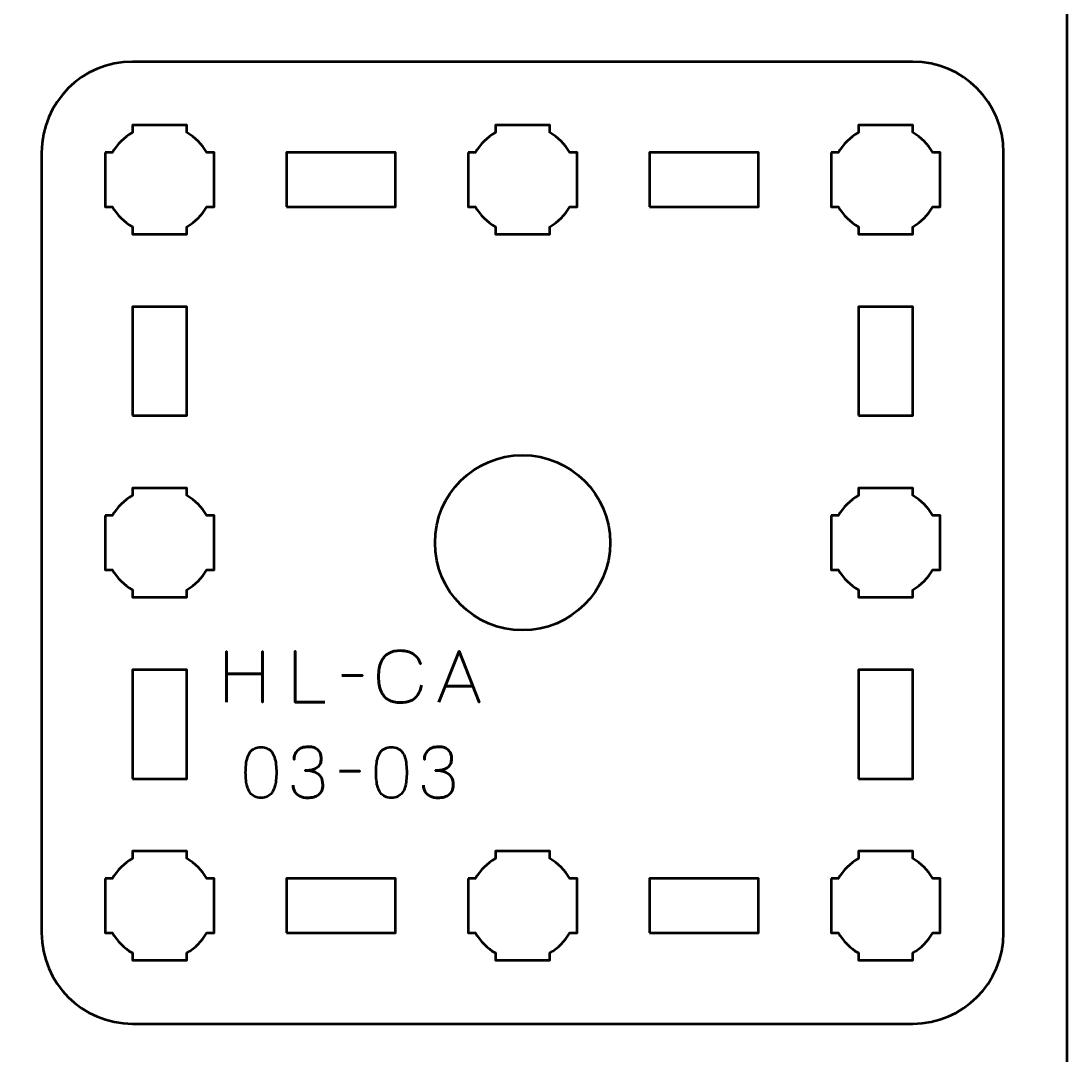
# Model space of a CAD drawing. Header units: centimetres. Extents: x -21 to 0, y -29.7 to 0.
# Drawn here: x -5.76 to 0, y -22.67 to -16.98 of the extents above; entities that cross this region are included whole.
import ezdxf

# ---------------------------------------------------------------- set-up
doc = ezdxf.new("R2010")
doc.units = ezdxf.units.CM
doc.header["$MEASUREMENT"] = 0
doc.layers.add('Layer 1', color=7, linetype='Continuous')

msp = doc.modelspace()

# ---------------------------------------------------------------- linework, layer by layer
at = {"layer": 'Layer 1', "lineweight": 53}
for points in [[(-4.3, -18), (-3.7, -18), (-3.7, -17.7), (-4.3, -17.7), (-4.3, -18)], [(-2.3, -18), (-1.7, -18), (-1.7, -17.7), (-2.3, -17.7), (-2.3, -18)], [(-5.15, -19.15), (-4.85, -19.15), (-4.85, -18.55), (-5.15, -18.55), (-5.15, -19.15)], [(-1.15, -19.15), (-0.85, -19.15), (-0.85, -18.55), (-1.15, -18.55), (-1.15, -19.15)], [(-5.15, -21.15), (-4.85, -21.15), (-4.85, -20.55), (-5.15, -20.55), (-5.15, -21.15)], [(-1.15, -21.15), (-0.85, -21.15), (-0.85, -20.55), (-1.15, -20.55), (-1.15, -21.15)], [(-4.3, -22), (-3.7, -22), (-3.7, -21.7), (-4.3, -21.7), (-4.3, -22)], [(-2.3, -22), (-1.7, -22), (-1.7, -21.7), (-2.3, -21.7), (-2.3, -22)]]:
    msp.add_lwpolyline(points, close=True, dxfattribs=at)
msp.add_ellipse((-3, -19.85), major_axis=(0, 0.4825), ratio=1, dxfattribs=at)
at = {"layer": 'Layer 1', "color": 1, "lineweight": 53}
msp.add_open_spline([(-21.00003, -29.19995), (-21.00003, -29.19995), (-21.00003, -5.29992), (-21.00003, -5.29992), (-21.00003, -5.29992), (-21.00003, -5.21709), (-20.93286, -5.14992), (-20.85003, -5.14992), (-20.85003, -5.14992), (-20.7672, -5.14992), (-20.70003, -5.08275), (-20.70003, -4.99992), (-20.70003, -4.99992), (-20.70003, -4.91709), (-20.7672, -4.84992), (-20.85003, -4.84992), (-20.85003, -4.84992), (-20.93286, -4.84992), (-21.00003, -4.78275), (-21.00003, -4.69992), (-21.00003, -4.69992), (-21.00003, -4.61709), (-20.93286, -4.54992), (-20.85003, -4.54992), (-20.85003, -4.54992), (-20.7672, -4.54992), (-20.70003, -4.48275), (-20.70003, -4.39992), (-20.70003, -4.39992), (-20.70003, -4.31709), (-20.7672, -4.24992), (-20.85003, -4.24992), (-20.85003, -4.24992), (-20.93286, -4.24992), (-21.00003, -4.18275), (-21.00003, -4.09992), (-21.00003, -4.09992), (-21.00003, -4.01709), (-20.93286, -3.94992), (-20.85003, -3.94992), (-20.85003, -3.94992), (-20.7672, -3.94992), (-20.70003, -3.88275), (-20.70003, -3.79992), (-20.70003, -3.79992), (-20.70003, -3.71709), (-20.7672, -3.64992), (-20.85003, -3.64992), (-20.85003, -3.64992), (-20.93286, -3.64992), (-21.00003, -3.58275), (-21.00003, -3.49992), (-21.00003, -3.49992), (-21.00003, -3.41709), (-20.93286, -3.34992), (-20.85003, -3.34992), (-20.85003, -3.34992), (-20.7672, -3.34992), (-20.70003, -3.28275), (-20.70003, -3.19992), (-20.70003, -3.19992), (-20.70003, -3.11709), (-20.7672, -3.04992), (-20.85003, -3.04992), (-20.85003, -3.04992), (-20.93286, -3.04992), (-21.00003, -2.98275), (-21.00003, -2.89992), (-21.00003, -2.89992), (-21.00003, -2.81709), (-20.93286, -2.74992), (-20.85003, -2.74992), (-20.85003, -2.74992), (-20.7672, -2.74992), (-20.70003, -2.68275), (-20.70003, -2.59992), (-20.70003, -2.59992), (-20.70003, -2.51709), (-20.7672, -2.44992), (-20.85003, -2.44992), (-20.85003, -2.44992), (-20.93286, -2.44992), (-21.00003, -2.38275), (-21.00003, -2.29992), (-21.00003, -2.29992), (-21.00003, -2.21709), (-20.93286, -2.14992), (-20.85003, -2.14992), (-20.85003, -2.14992), (-20.7672, -2.14992), (-20.70003, -2.08275), (-20.70003, -1.99992), (-20.70003, -1.99992), (-20.70003, -1.91709), (-20.7672, -1.84992), (-20.85003, -1.84992), (-20.85003, -1.84992), (-20.93286, -1.84992), (-21.00003, -1.78275), (-21.00003, -1.69992), (-21.00003, -1.69992), (-21.00003, -1.61709), (-20.93286, -1.54992), (-20.85003, -1.54992), (-20.85003, -1.54992), (-20.7672, -1.54992), (-20.70003, -1.48275), (-20.70003, -1.39992), (-20.70003, -1.39992), (-20.70003, -1.31709), (-20.7672, -1.24992), (-20.85003, -1.24992), (-20.85003, -1.24992), (-20.93286, -1.24992), (-21.00003, -1.18275), (-21.00003, -1.09992), (-21.00003, -1.09992), (-21.00003, -1.09992), (-21.00003, -0.49992), (-21.00003, -0.49992), (-21.00003, -0.49992), (-21.00003, -0.22295), (-20.77694, 0.00004), (-20.49994, 0.00004), (-20.49994, 0.00004), (-20.49994, 0.00004), (-0.50008, 0.00004), (-0.50008, 0.00004), (-0.50008, 0.00004), (-0.22294, 0.00004), (0.00002, -0.22295), (0.00002, -0.49992), (0.00002, -0.49992), (0.00002, -0.49992), (0.00002, -29.19995), (0.00002, -29.19995), (0.00002, -29.19995), (0.00002, -29.47695), (-0.22294, -29.70004), (-0.50008, -29.70004), (-0.50008, -29.70004), (-0.50008, -29.70004), (-20.49994, -29.70004), (-20.49994, -29.70004), (-20.49994, -29.70004), (-20.77694, -29.70004), (-21.00003, -29.47695), (-21.00003, -29.19995)], degree=3, knots=[0, 0, 0, 0, 0.027027, 0.027027, 0.027027, 0.027027, 0.0540541, 0.0540541, 0.0540541, 0.0540541, 0.0810811, 0.0810811, 0.0810811, 0.0810811, 0.1081081, 0.1081081, 0.1081081, 0.1081081, 0.1351351, 0.1351351, 0.1351351, 0.1351351, 0.1621622, 0.1621622, 0.1621622, 0.1621622, 0.1891892, 0.1891892, 0.1891892, 0.1891892, 0.2162162, 0.2162162, 0.2162162, 0.2162162, 0.2432432, 0.2432432, 0.2432432, 0.2432432, 0.2702703, 0.2702703, 0.2702703, 0.2702703, 0.2972973, 0.2972973, 0.2972973, 0.2972973, 0.3243243, 0.3243243, 0.3243243, 0.3243243, 0.3513514, 0.3513514, 0.3513514, 0.3513514, 0.3783784, 0.3783784, 0.3783784, 0.3783784, 0.4054054, 0.4054054, 0.4054054, 0.4054054, 0.4324324, 0.4324324, 0.4324324, 0.4324324, 0.4594595, 0.4594595, 0.4594595, 0.4594595, 0.4864865, 0.4864865, 0.4864865, 0.4864865, 0.5135135, 0.5135135, 0.5135135, 0.5135135, 0.5405405, 0.5405405, 0.5405405, 0.5405405, 0.5675676, 0.5675676, 0.5675676, 0.5675676, 0.5945946, 0.5945946, 0.5945946, 0.5945946, 0.6216216, 0.6216216, 0.6216216, 0.6216216, 0.6486486, 0.6486486, 0.6486486, 0.6486486, 0.6756757, 0.6756757, 0.6756757, 0.6756757, 0.7027027, 0.7027027, 0.7027027, 0.7027027, 0.7297297, 0.7297297, 0.7297297, 0.7297297, 0.7567568, 0.7567568, 0.7567568, 0.7567568, 0.7837838, 0.7837838, 0.7837838, 0.7837838, 0.8108108, 0.8108108, 0.8108108, 0.8108108, 0.8378378, 0.8378378, 0.8378378, 0.8378378, 0.8648649, 0.8648649, 0.8648649, 0.8648649, 0.8918919, 0.8918919, 0.8918919, 0.8918919, 0.9189189, 0.9189189, 0.9189189, 0.9189189, 0.9459459, 0.9459459, 0.9459459, 0.9459459, 0.972973, 0.972973, 0.972973, 0.972973, 1, 1, 1, 1], dxfattribs=at)
at = {"layer": 'Layer 1', "color": 3, "lineweight": 53}
msp.add_open_spline([(-5.65, -22), (-5.65, -22), (-5.65, -17.7), (-5.65, -17.7), (-5.65, -17.7), (-5.65, -17.42391), (-5.42609, -17.2), (-5.15, -17.2), (-5.15, -17.2), (-5.15, -17.2), (-0.85, -17.2), (-0.85, -17.2), (-0.85, -17.2), (-0.57391, -17.2), (-0.35, -17.42391), (-0.35, -17.7), (-0.35, -17.7), (-0.35, -17.7), (-0.35, -22), (-0.35, -22), (-0.35, -22), (-0.35, -22.27609), (-0.57391, -22.5), (-0.85, -22.5), (-0.85, -22.5), (-0.85, -22.5), (-5.15, -22.5), (-5.15, -22.5), (-5.15, -22.5), (-5.42609, -22.5), (-5.65, -22.27609), (-5.65, -22)], degree=3, knots=[0, 0, 0, 0, 0.125, 0.125, 0.125, 0.125, 0.25, 0.25, 0.25, 0.25, 0.375, 0.375, 0.375, 0.375, 0.5, 0.5, 0.5, 0.5, 0.625, 0.625, 0.625, 0.625, 0.75, 0.75, 0.75, 0.75, 0.875, 0.875, 0.875, 0.875, 1, 1, 1, 1], dxfattribs=at)
at = {"layer": 'Layer 1', "lineweight": 53}
for points in [[(-5.3, -17.7), (-5.3, -17.7), (-5.25985, -17.7), (-5.25985, -17.7), (-5.25985, -17.7), (-5.2335, -17.65447), (-5.19553, -17.6165), (-5.15, -17.59015), (-5.15, -17.59015), (-5.15, -17.59015), (-5.15, -17.55), (-5.15, -17.55), (-5.15, -17.55), (-5.15, -17.55), (-5, -17.55), (-5, -17.55), (-5, -17.55), (-5, -17.55), (-4.85, -17.55), (-4.85, -17.55), (-4.85, -17.55), (-4.85, -17.55), (-4.85, -17.59015), (-4.85, -17.59015), (-4.85, -17.59015), (-4.80447, -17.6165), (-4.7665, -17.65447), (-4.74015, -17.7), (-4.74015, -17.7), (-4.74015, -17.7), (-4.7, -17.7), (-4.7, -17.7), (-4.7, -17.7), (-4.7, -17.7), (-4.7, -17.85), (-4.7, -17.85), (-4.7, -17.85), (-4.7, -17.85), (-4.7, -18), (-4.7, -18), (-4.7, -18), (-4.7, -18), (-4.74015, -18), (-4.74015, -18), (-4.74015, -18), (-4.7665, -18.04553), (-4.80447, -18.0835), (-4.85, -18.10985), (-4.85, -18.10985), (-4.85, -18.10985), (-4.85, -18.15), (-4.85, -18.15), (-4.85, -18.15), (-4.85, -18.15), (-5, -18.15), (-5, -18.15), (-5, -18.15), (-5, -18.15), (-5.15, -18.15), (-5.15, -18.15), (-5.15, -18.15), (-5.15, -18.15), (-5.15, -18.10985), (-5.15, -18.10985), (-5.15, -18.10985), (-5.19553, -18.0835), (-5.2335, -18.04553), (-5.25985, -18), (-5.25985, -18), (-5.25985, -18), (-5.3, -18), (-5.3, -18), (-5.3, -18), (-5.3, -18), (-5.3, -17.85), (-5.3, -17.85), (-5.3, -17.85), (-5.3, -17.85), (-5.3, -17.7), (-5.3, -17.7)], [(-3.3, -17.7), (-3.3, -17.7), (-3.25985, -17.7), (-3.25985, -17.7), (-3.25985, -17.7), (-3.2335, -17.65447), (-3.19553, -17.6165), (-3.15, -17.59015), (-3.15, -17.59015), (-3.15, -17.59015), (-3.15, -17.55), (-3.15, -17.55), (-3.15, -17.55), (-3.15, -17.55), (-3, -17.55), (-3, -17.55), (-3, -17.55), (-3, -17.55), (-2.85, -17.55), (-2.85, -17.55), (-2.85, -17.55), (-2.85, -17.55), (-2.85, -17.59015), (-2.85, -17.59015), (-2.85, -17.59015), (-2.80447, -17.6165), (-2.7665, -17.65447), (-2.74015, -17.7), (-2.74015, -17.7), (-2.74015, -17.7), (-2.7, -17.7), (-2.7, -17.7), (-2.7, -17.7), (-2.7, -17.7), (-2.7, -17.85), (-2.7, -17.85), (-2.7, -17.85), (-2.7, -17.85), (-2.7, -18), (-2.7, -18), (-2.7, -18), (-2.7, -18), (-2.74015, -18), (-2.74015, -18), (-2.74015, -18), (-2.7665, -18.04553), (-2.80447, -18.0835), (-2.85, -18.10985), (-2.85, -18.10985), (-2.85, -18.10985), (-2.85, -18.15), (-2.85, -18.15), (-2.85, -18.15), (-2.85, -18.15), (-3, -18.15), (-3, -18.15), (-3, -18.15), (-3, -18.15), (-3.15, -18.15), (-3.15, -18.15), (-3.15, -18.15), (-3.15, -18.15), (-3.15, -18.10985), (-3.15, -18.10985), (-3.15, -18.10985), (-3.19553, -18.0835), (-3.2335, -18.04553), (-3.25985, -18), (-3.25985, -18), (-3.25985, -18), (-3.3, -18), (-3.3, -18), (-3.3, -18), (-3.3, -18), (-3.3, -17.85), (-3.3, -17.85), (-3.3, -17.85), (-3.3, -17.85), (-3.3, -17.7), (-3.3, -17.7)], [(-1.3, -17.7), (-1.3, -17.7), (-1.25985, -17.7), (-1.25985, -17.7), (-1.25985, -17.7), (-1.2335, -17.65447), (-1.19553, -17.6165), (-1.15, -17.59015), (-1.15, -17.59015), (-1.15, -17.59015), (-1.15, -17.55), (-1.15, -17.55), (-1.15, -17.55), (-1.15, -17.55), (-1, -17.55), (-1, -17.55), (-1, -17.55), (-1, -17.55), (-0.85, -17.55), (-0.85, -17.55), (-0.85, -17.55), (-0.85, -17.55), (-0.85, -17.59015), (-0.85, -17.59015), (-0.85, -17.59015), (-0.80447, -17.6165), (-0.7665, -17.65447), (-0.74015, -17.7), (-0.74015, -17.7), (-0.74015, -17.7), (-0.7, -17.7), (-0.7, -17.7), (-0.7, -17.7), (-0.7, -17.7), (-0.7, -17.85), (-0.7, -17.85), (-0.7, -17.85), (-0.7, -17.85), (-0.7, -18), (-0.7, -18), (-0.7, -18), (-0.7, -18), (-0.74015, -18), (-0.74015, -18), (-0.74015, -18), (-0.7665, -18.04553), (-0.80447, -18.0835), (-0.85, -18.10985), (-0.85, -18.10985), (-0.85, -18.10985), (-0.85, -18.15), (-0.85, -18.15), (-0.85, -18.15), (-0.85, -18.15), (-1, -18.15), (-1, -18.15), (-1, -18.15), (-1, -18.15), (-1.15, -18.15), (-1.15, -18.15), (-1.15, -18.15), (-1.15, -18.15), (-1.15, -18.10985), (-1.15, -18.10985), (-1.15, -18.10985), (-1.19553, -18.0835), (-1.2335, -18.04553), (-1.25985, -18), (-1.25985, -18), (-1.25985, -18), (-1.3, -18), (-1.3, -18), (-1.3, -18), (-1.3, -18), (-1.3, -17.85), (-1.3, -17.85), (-1.3, -17.85), (-1.3, -17.85), (-1.3, -17.7), (-1.3, -17.7)], [(-5.3, -19.7), (-5.3, -19.7), (-5.25985, -19.7), (-5.25985, -19.7), (-5.25985, -19.7), (-5.2335, -19.65447), (-5.19553, -19.6165), (-5.15, -19.59015), (-5.15, -19.59015), (-5.15, -19.59015), (-5.15, -19.55), (-5.15, -19.55), (-5.15, -19.55), (-5.15, -19.55), (-5, -19.55), (-5, -19.55), (-5, -19.55), (-5, -19.55), (-4.85, -19.55), (-4.85, -19.55), (-4.85, -19.55), (-4.85, -19.55), (-4.85, -19.59015), (-4.85, -19.59015), (-4.85, -19.59015), (-4.80447, -19.6165), (-4.7665, -19.65447), (-4.74015, -19.7), (-4.74015, -19.7), (-4.74015, -19.7), (-4.7, -19.7), (-4.7, -19.7), (-4.7, -19.7), (-4.7, -19.7), (-4.7, -19.85), (-4.7, -19.85), (-4.7, -19.85), (-4.7, -19.85), (-4.7, -20), (-4.7, -20), (-4.7, -20), (-4.7, -20), (-4.74015, -20), (-4.74015, -20), (-4.74015, -20), (-4.7665, -20.04553), (-4.80447, -20.0835), (-4.85, -20.10985), (-4.85, -20.10985), (-4.85, -20.10985), (-4.85, -20.15), (-4.85, -20.15), (-4.85, -20.15), (-4.85, -20.15), (-5, -20.15), (-5, -20.15), (-5, -20.15), (-5, -20.15), (-5.15, -20.15), (-5.15, -20.15), (-5.15, -20.15), (-5.15, -20.15), (-5.15, -20.10985), (-5.15, -20.10985), (-5.15, -20.10985), (-5.19553, -20.0835), (-5.2335, -20.04553), (-5.25985, -20), (-5.25985, -20), (-5.25985, -20), (-5.3, -20), (-5.3, -20), (-5.3, -20), (-5.3, -20), (-5.3, -19.85), (-5.3, -19.85), (-5.3, -19.85), (-5.3, -19.85), (-5.3, -19.7), (-5.3, -19.7)], [(-1.3, -19.7), (-1.3, -19.7), (-1.25985, -19.7), (-1.25985, -19.7), (-1.25985, -19.7), (-1.2335, -19.65447), (-1.19553, -19.6165), (-1.15, -19.59015), (-1.15, -19.59015), (-1.15, -19.59015), (-1.15, -19.55), (-1.15, -19.55), (-1.15, -19.55), (-1.15, -19.55), (-1, -19.55), (-1, -19.55), (-1, -19.55), (-1, -19.55), (-0.85, -19.55), (-0.85, -19.55), (-0.85, -19.55), (-0.85, -19.55), (-0.85, -19.59015), (-0.85, -19.59015), (-0.85, -19.59015), (-0.80447, -19.6165), (-0.7665, -19.65447), (-0.74015, -19.7), (-0.74015, -19.7), (-0.74015, -19.7), (-0.7, -19.7), (-0.7, -19.7), (-0.7, -19.7), (-0.7, -19.7), (-0.7, -19.85), (-0.7, -19.85), (-0.7, -19.85), (-0.7, -19.85), (-0.7, -20), (-0.7, -20), (-0.7, -20), (-0.7, -20), (-0.74015, -20), (-0.74015, -20), (-0.74015, -20), (-0.7665, -20.04553), (-0.80447, -20.0835), (-0.85, -20.10985), (-0.85, -20.10985), (-0.85, -20.10985), (-0.85, -20.15), (-0.85, -20.15), (-0.85, -20.15), (-0.85, -20.15), (-1, -20.15), (-1, -20.15), (-1, -20.15), (-1, -20.15), (-1.15, -20.15), (-1.15, -20.15), (-1.15, -20.15), (-1.15, -20.15), (-1.15, -20.10985), (-1.15, -20.10985), (-1.15, -20.10985), (-1.19553, -20.0835), (-1.2335, -20.04553), (-1.25985, -20), (-1.25985, -20), (-1.25985, -20), (-1.3, -20), (-1.3, -20), (-1.3, -20), (-1.3, -20), (-1.3, -19.85), (-1.3, -19.85), (-1.3, -19.85), (-1.3, -19.85), (-1.3, -19.7), (-1.3, -19.7)], [(-5.3, -21.7), (-5.3, -21.7), (-5.25985, -21.7), (-5.25985, -21.7), (-5.25985, -21.7), (-5.2335, -21.65447), (-5.19553, -21.6165), (-5.15, -21.59015), (-5.15, -21.59015), (-5.15, -21.59015), (-5.15, -21.55), (-5.15, -21.55), (-5.15, -21.55), (-5.15, -21.55), (-5, -21.55), (-5, -21.55), (-5, -21.55), (-5, -21.55), (-4.85, -21.55), (-4.85, -21.55), (-4.85, -21.55), (-4.85, -21.55), (-4.85, -21.59015), (-4.85, -21.59015), (-4.85, -21.59015), (-4.80447, -21.6165), (-4.7665, -21.65447), (-4.74015, -21.7), (-4.74015, -21.7), (-4.74015, -21.7), (-4.7, -21.7), (-4.7, -21.7), (-4.7, -21.7), (-4.7, -21.7), (-4.7, -21.85), (-4.7, -21.85), (-4.7, -21.85), (-4.7, -21.85), (-4.7, -22), (-4.7, -22), (-4.7, -22), (-4.7, -22), (-4.74015, -22), (-4.74015, -22), (-4.74015, -22), (-4.7665, -22.04553), (-4.80447, -22.0835), (-4.85, -22.10985), (-4.85, -22.10985), (-4.85, -22.10985), (-4.85, -22.15), (-4.85, -22.15), (-4.85, -22.15), (-4.85, -22.15), (-5, -22.15), (-5, -22.15), (-5, -22.15), (-5, -22.15), (-5.15, -22.15), (-5.15, -22.15), (-5.15, -22.15), (-5.15, -22.15), (-5.15, -22.10985), (-5.15, -22.10985), (-5.15, -22.10985), (-5.19553, -22.0835), (-5.2335, -22.04553), (-5.25985, -22), (-5.25985, -22), (-5.25985, -22), (-5.3, -22), (-5.3, -22), (-5.3, -22), (-5.3, -22), (-5.3, -21.85), (-5.3, -21.85), (-5.3, -21.85), (-5.3, -21.85), (-5.3, -21.7), (-5.3, -21.7)], [(-3.3, -21.7), (-3.3, -21.7), (-3.25985, -21.7), (-3.25985, -21.7), (-3.25985, -21.7), (-3.2335, -21.65447), (-3.19553, -21.6165), (-3.15, -21.59015), (-3.15, -21.59015), (-3.15, -21.59015), (-3.15, -21.55), (-3.15, -21.55), (-3.15, -21.55), (-3.15, -21.55), (-3, -21.55), (-3, -21.55), (-3, -21.55), (-3, -21.55), (-2.85, -21.55), (-2.85, -21.55), (-2.85, -21.55), (-2.85, -21.55), (-2.85, -21.59015), (-2.85, -21.59015), (-2.85, -21.59015), (-2.80447, -21.6165), (-2.7665, -21.65447), (-2.74015, -21.7), (-2.74015, -21.7), (-2.74015, -21.7), (-2.7, -21.7), (-2.7, -21.7), (-2.7, -21.7), (-2.7, -21.7), (-2.7, -21.85), (-2.7, -21.85), (-2.7, -21.85), (-2.7, -21.85), (-2.7, -22), (-2.7, -22), (-2.7, -22), (-2.7, -22), (-2.74015, -22), (-2.74015, -22), (-2.74015, -22), (-2.7665, -22.04553), (-2.80447, -22.0835), (-2.85, -22.10985), (-2.85, -22.10985), (-2.85, -22.10985), (-2.85, -22.15), (-2.85, -22.15), (-2.85, -22.15), (-2.85, -22.15), (-3, -22.15), (-3, -22.15), (-3, -22.15), (-3, -22.15), (-3.15, -22.15), (-3.15, -22.15), (-3.15, -22.15), (-3.15, -22.15), (-3.15, -22.10985), (-3.15, -22.10985), (-3.15, -22.10985), (-3.19553, -22.0835), (-3.2335, -22.04553), (-3.25985, -22), (-3.25985, -22), (-3.25985, -22), (-3.3, -22), (-3.3, -22), (-3.3, -22), (-3.3, -22), (-3.3, -21.85), (-3.3, -21.85), (-3.3, -21.85), (-3.3, -21.85), (-3.3, -21.7), (-3.3, -21.7)], [(-1.3, -21.7), (-1.3, -21.7), (-1.25985, -21.7), (-1.25985, -21.7), (-1.25985, -21.7), (-1.2335, -21.65447), (-1.19553, -21.6165), (-1.15, -21.59015), (-1.15, -21.59015), (-1.15, -21.59015), (-1.15, -21.55), (-1.15, -21.55), (-1.15, -21.55), (-1.15, -21.55), (-1, -21.55), (-1, -21.55), (-1, -21.55), (-1, -21.55), (-0.85, -21.55), (-0.85, -21.55), (-0.85, -21.55), (-0.85, -21.55), (-0.85, -21.59015), (-0.85, -21.59015), (-0.85, -21.59015), (-0.80447, -21.6165), (-0.7665, -21.65447), (-0.74015, -21.7), (-0.74015, -21.7), (-0.74015, -21.7), (-0.7, -21.7), (-0.7, -21.7), (-0.7, -21.7), (-0.7, -21.7), (-0.7, -21.85), (-0.7, -21.85), (-0.7, -21.85), (-0.7, -21.85), (-0.7, -22), (-0.7, -22), (-0.7, -22), (-0.7, -22), (-0.74015, -22), (-0.74015, -22), (-0.74015, -22), (-0.7665, -22.04553), (-0.80447, -22.0835), (-0.85, -22.10985), (-0.85, -22.10985), (-0.85, -22.10985), (-0.85, -22.15), (-0.85, -22.15), (-0.85, -22.15), (-0.85, -22.15), (-1, -22.15), (-1, -22.15), (-1, -22.15), (-1, -22.15), (-1.15, -22.15), (-1.15, -22.15), (-1.15, -22.15), (-1.15, -22.15), (-1.15, -22.10985), (-1.15, -22.10985), (-1.15, -22.10985), (-1.19553, -22.0835), (-1.2335, -22.04553), (-1.25985, -22), (-1.25985, -22), (-1.25985, -22), (-1.3, -22), (-1.3, -22), (-1.3, -22), (-1.3, -22), (-1.3, -21.85), (-1.3, -21.85), (-1.3, -21.85), (-1.3, -21.85), (-1.3, -21.7), (-1.3, -21.7)]]:
    msp.add_open_spline(points, degree=3, knots=[0, 0, 0, 0, 0.05, 0.05, 0.05, 0.05, 0.1, 0.1, 0.1, 0.1, 0.15, 0.15, 0.15, 0.15, 0.2, 0.2, 0.2, 0.2, 0.25, 0.25, 0.25, 0.25, 0.3, 0.3, 0.3, 0.3, 0.35, 0.35, 0.35, 0.35, 0.4, 0.4, 0.4, 0.4, 0.45, 0.45, 0.45, 0.45, 0.5, 0.5, 0.5, 0.5, 0.55, 0.55, 0.55, 0.55, 0.6, 0.6, 0.6, 0.6, 0.65, 0.65, 0.65, 0.65, 0.7, 0.7, 0.7, 0.7, 0.75, 0.75, 0.75, 0.75, 0.8, 0.8, 0.8, 0.8, 0.85, 0.85, 0.85, 0.85, 0.9, 0.9, 0.9, 0.9, 0.95, 0.95, 0.95, 0.95, 1, 1, 1, 1], dxfattribs=at)
at = {"layer": 'Layer 1', "color": 5, "lineweight": 53}
for points, knots in [([(-4.63119, -20.72799), (-4.63119, -20.72799), (-4.63119, -20.57315), (-4.63119, -20.57315), (-4.63119, -20.57315), (-4.63119, -20.57315), (-4.43367, -20.57315), (-4.43367, -20.57315), (-4.43367, -20.57315), (-4.43367, -20.57315), (-4.43367, -20.72799), (-4.43367, -20.72799), (-4.43367, -20.72799), (-4.43367, -20.72799), (-4.43367, -20.44859), (-4.43367, -20.44859), (-4.43367, -20.44859), (-4.43367, -20.44859), (-4.43367, -20.57315), (-4.43367, -20.57315), (-4.43367, -20.57315), (-4.43367, -20.57315), (-4.63119, -20.57315), (-4.63119, -20.57315), (-4.63119, -20.57315), (-4.63119, -20.57315), (-4.63119, -20.44859), (-4.63119, -20.44859), (-4.63119, -20.44859), (-4.63119, -20.44859), (-4.63119, -20.72799), (-4.63119, -20.72799)], [0, 0, 0, 0, 0.125, 0.125, 0.125, 0.125, 0.25, 0.25, 0.25, 0.25, 0.375, 0.375, 0.375, 0.375, 0.5, 0.5, 0.5, 0.5, 0.625, 0.625, 0.625, 0.625, 0.75, 0.75, 0.75, 0.75, 0.875, 0.875, 0.875, 0.875, 1, 1, 1, 1]), ([(-4.08907, -20.72799), (-4.08907, -20.72799), (-4.25244, -20.72799), (-4.25244, -20.72799), (-4.25244, -20.72799), (-4.25244, -20.72799), (-4.25244, -20.4482), (-4.25244, -20.4482), (-4.25244, -20.4482), (-4.25244, -20.4482), (-4.25244, -20.72799), (-4.25244, -20.72799), (-4.25244, -20.72799), (-4.25244, -20.72799), (-4.08907, -20.72799), (-4.08907, -20.72799)], [0, 0, 0, 0, 0.25, 0.25, 0.25, 0.25, 0.5, 0.5, 0.5, 0.5, 0.75, 0.75, 0.75, 0.75, 1, 1, 1, 1]), ([(-3.55626, -20.63408), (-3.5604, -20.65626), (-3.56764, -20.67457), (-3.57779, -20.68893), (-3.57779, -20.68893), (-3.58801, -20.70322), (-3.60108, -20.71383), (-3.61699, -20.72075), (-3.61699, -20.72075), (-3.63283, -20.72767), (-3.65146, -20.73116), (-3.67267, -20.73109), (-3.67267, -20.73109), (-3.69848, -20.73116), (-3.72041, -20.72618), (-3.73839, -20.71602), (-3.73839, -20.71602), (-3.75637, -20.70594), (-3.77008, -20.69035), (-3.77952, -20.6692), (-3.77952, -20.6692), (-3.78896, -20.64805), (-3.79368, -20.62095), (-3.79375, -20.5879), (-3.79375, -20.5879), (-3.79368, -20.55498), (-3.78896, -20.52795), (-3.77952, -20.5068), (-3.77952, -20.5068), (-3.77008, -20.48565), (-3.75637, -20.46999), (-3.73839, -20.45984), (-3.73839, -20.45984), (-3.72041, -20.44969), (-3.69848, -20.44464), (-3.67267, -20.44471), (-3.67267, -20.44471), (-3.64506, -20.44464), (-3.6219, -20.45053), (-3.60328, -20.46236), (-3.60328, -20.46236), (-3.58471, -20.4742), (-3.57107, -20.4925), (-3.56247, -20.51727), (-3.56247, -20.51727), (-3.57107, -20.4925), (-3.58471, -20.4742), (-3.60328, -20.46236), (-3.60328, -20.46236), (-3.6219, -20.45053), (-3.64506, -20.44464), (-3.67267, -20.44471), (-3.67267, -20.44471), (-3.69848, -20.44464), (-3.72041, -20.44969), (-3.73839, -20.45984), (-3.73839, -20.45984), (-3.75637, -20.46999), (-3.77008, -20.48565), (-3.77952, -20.5068), (-3.77952, -20.5068), (-3.78896, -20.52795), (-3.79368, -20.55498), (-3.79375, -20.5879), (-3.79375, -20.5879), (-3.79368, -20.62095), (-3.78896, -20.64805), (-3.77952, -20.6692), (-3.77952, -20.6692), (-3.77008, -20.69035), (-3.75637, -20.70594), (-3.73839, -20.71602), (-3.73839, -20.71602), (-3.72041, -20.72618), (-3.69848, -20.73116), (-3.67267, -20.73109), (-3.67267, -20.73109), (-3.65146, -20.73116), (-3.63283, -20.72767), (-3.61699, -20.72075), (-3.61699, -20.72075), (-3.60108, -20.71383), (-3.58801, -20.70322), (-3.57779, -20.68893), (-3.57779, -20.68893), (-3.56764, -20.67457), (-3.5604, -20.65626), (-3.55626, -20.63408)], [0, 0, 0, 0, 0.0454545, 0.0454545, 0.0454545, 0.0454545, 0.0909091, 0.0909091, 0.0909091, 0.0909091, 0.1363636, 0.1363636, 0.1363636, 0.1363636, 0.1818182, 0.1818182, 0.1818182, 0.1818182, 0.2272727, 0.2272727, 0.2272727, 0.2272727, 0.2727273, 0.2727273, 0.2727273, 0.2727273, 0.3181818, 0.3181818, 0.3181818, 0.3181818, 0.3636364, 0.3636364, 0.3636364, 0.3636364, 0.4090909, 0.4090909, 0.4090909, 0.4090909, 0.4545455, 0.4545455, 0.4545455, 0.4545455, 0.5, 0.5, 0.5, 0.5, 0.5454545, 0.5454545, 0.5454545, 0.5454545, 0.5909091, 0.5909091, 0.5909091, 0.5909091, 0.6363636, 0.6363636, 0.6363636, 0.6363636, 0.6818182, 0.6818182, 0.6818182, 0.6818182, 0.7272727, 0.7272727, 0.7272727, 0.7272727, 0.7727273, 0.7727273, 0.7727273, 0.7727273, 0.8181818, 0.8181818, 0.8181818, 0.8181818, 0.8636364, 0.8636364, 0.8636364, 0.8636364, 0.9090909, 0.9090909, 0.9090909, 0.9090909, 0.9545455, 0.9545455, 0.9545455, 0.9545455, 1, 1, 1, 1]), ([(-3.46079, -20.72799), (-3.46079, -20.72799), (-3.3498, -20.4482), (-3.3498, -20.4482), (-3.3498, -20.4482), (-3.3498, -20.4482), (-3.23843, -20.72799), (-3.23843, -20.72799), (-3.23843, -20.72799), (-3.23843, -20.72799), (-3.3498, -20.4482), (-3.3498, -20.4482), (-3.3498, -20.4482), (-3.3498, -20.4482), (-3.46079, -20.72799), (-3.46079, -20.72799)], [0, 0, 0, 0, 0.25, 0.25, 0.25, 0.25, 0.5, 0.5, 0.5, 0.5, 0.75, 0.75, 0.75, 0.75, 1, 1, 1, 1]), ([(-3.99554, -20.58169), (-3.99554, -20.58169), (-3.88261, -20.58169), (-3.88261, -20.58169), (-3.88261, -20.58169), (-3.88261, -20.58169), (-3.99554, -20.58169), (-3.99554, -20.58169)], [0, 0, 0, 0, 0.5, 0.5, 0.5, 0.5, 1, 1, 1, 1]), ([(-3.42586, -20.6399), (-3.42586, -20.6399), (-3.27374, -20.6399), (-3.27374, -20.6399), (-3.27374, -20.6399), (-3.27374, -20.6399), (-3.42586, -20.6399), (-3.42586, -20.6399)], [0, 0, 0, 0, 0.5, 0.5, 0.5, 0.5, 1, 1, 1, 1]), ([(-4.44122, -21.25537), (-4.42764, -21.25531), (-4.41593, -21.25291), (-4.40617, -21.24826), (-4.40617, -21.24826), (-4.39647, -21.2436), (-4.38838, -21.23694), (-4.38191, -21.22846), (-4.38191, -21.22846), (-4.37551, -21.21993), (-4.37047, -21.20984), (-4.36671, -21.1982), (-4.36671, -21.1982), (-4.36303, -21.18655), (-4.36038, -21.17381), (-4.35889, -21.15984), (-4.35889, -21.15984), (-4.35734, -21.14587), (-4.35656, -21.13119), (-4.35663, -21.11567), (-4.35663, -21.11567), (-4.35656, -21.10021), (-4.35734, -21.08553), (-4.35889, -21.07162), (-4.35889, -21.07162), (-4.36038, -21.05772), (-4.36303, -21.04491), (-4.36671, -21.03327), (-4.36671, -21.03327), (-4.37047, -21.02169), (-4.37551, -21.0116), (-4.38191, -21.003), (-4.38191, -21.003), (-4.38838, -20.99446), (-4.39647, -20.9878), (-4.40617, -20.98315), (-4.40617, -20.98315), (-4.41593, -20.97842), (-4.42764, -20.97603), (-4.44122, -20.97597), (-4.44122, -20.97597), (-4.4548, -20.97603), (-4.46651, -20.97842), (-4.47628, -20.98315), (-4.47628, -20.98315), (-4.48598, -20.9878), (-4.49406, -20.99446), (-4.50053, -21.003), (-4.50053, -21.003), (-4.50693, -21.0116), (-4.51198, -21.02169), (-4.51573, -21.03327), (-4.51573, -21.03327), (-4.51942, -21.04491), (-4.52207, -21.05772), (-4.52356, -21.07162), (-4.52356, -21.07162), (-4.52511, -21.08553), (-4.52588, -21.10021), (-4.52582, -21.11567), (-4.52582, -21.11567), (-4.52588, -21.13119), (-4.52511, -21.14587), (-4.52356, -21.15984), (-4.52356, -21.15984), (-4.52207, -21.17381), (-4.51942, -21.18655), (-4.51573, -21.1982), (-4.51573, -21.1982), (-4.51198, -21.20984), (-4.50693, -21.21993), (-4.50053, -21.22846), (-4.50053, -21.22846), (-4.49406, -21.23694), (-4.48598, -21.2436), (-4.47628, -21.24826), (-4.47628, -21.24826), (-4.46651, -21.25291), (-4.4548, -21.25531), (-4.44122, -21.25537)], [0, 0, 0, 0, 0.05, 0.05, 0.05, 0.05, 0.1, 0.1, 0.1, 0.1, 0.15, 0.15, 0.15, 0.15, 0.2, 0.2, 0.2, 0.2, 0.25, 0.25, 0.25, 0.25, 0.3, 0.3, 0.3, 0.3, 0.35, 0.35, 0.35, 0.35, 0.4, 0.4, 0.4, 0.4, 0.45, 0.45, 0.45, 0.45, 0.5, 0.5, 0.5, 0.5, 0.55, 0.55, 0.55, 0.55, 0.6, 0.6, 0.6, 0.6, 0.65, 0.65, 0.65, 0.65, 0.7, 0.7, 0.7, 0.7, 0.75, 0.75, 0.75, 0.75, 0.8, 0.8, 0.8, 0.8, 0.85, 0.85, 0.85, 0.85, 0.9, 0.9, 0.9, 0.9, 0.95, 0.95, 0.95, 0.95, 1, 1, 1, 1]), ([(-4.44122, -21.25537), (-4.42764, -21.25531), (-4.41593, -21.25291), (-4.40617, -21.24826), (-4.40617, -21.24826), (-4.39647, -21.2436), (-4.38838, -21.23694), (-4.38191, -21.22846), (-4.38191, -21.22846), (-4.37551, -21.21993), (-4.37047, -21.20984), (-4.36671, -21.1982), (-4.36671, -21.1982), (-4.36303, -21.18655), (-4.36038, -21.17381), (-4.35889, -21.15984), (-4.35889, -21.15984), (-4.35734, -21.14587), (-4.35656, -21.13119), (-4.35663, -21.11567), (-4.35663, -21.11567), (-4.35656, -21.10021), (-4.35734, -21.08553), (-4.35889, -21.07162), (-4.35889, -21.07162), (-4.36038, -21.05772), (-4.36303, -21.04491), (-4.36671, -21.03327), (-4.36671, -21.03327), (-4.37047, -21.02169), (-4.37551, -21.0116), (-4.38191, -21.003), (-4.38191, -21.003), (-4.38838, -20.99446), (-4.39647, -20.9878), (-4.40617, -20.98315), (-4.40617, -20.98315), (-4.41593, -20.97842), (-4.42764, -20.97603), (-4.44122, -20.97597), (-4.44122, -20.97597), (-4.4548, -20.97603), (-4.46651, -20.97842), (-4.47628, -20.98315), (-4.47628, -20.98315), (-4.48598, -20.9878), (-4.49406, -20.99446), (-4.50053, -21.003), (-4.50053, -21.003), (-4.50693, -21.0116), (-4.51198, -21.02169), (-4.51573, -21.03327), (-4.51573, -21.03327), (-4.51942, -21.04491), (-4.52207, -21.05772), (-4.52356, -21.07162), (-4.52356, -21.07162), (-4.52511, -21.08553), (-4.52588, -21.10021), (-4.52582, -21.11567), (-4.52582, -21.11567), (-4.52588, -21.13119), (-4.52511, -21.14587), (-4.52356, -21.15984), (-4.52356, -21.15984), (-4.52207, -21.17381), (-4.51942, -21.18655), (-4.51573, -21.1982), (-4.51573, -21.1982), (-4.51198, -21.20984), (-4.50693, -21.21993), (-4.50053, -21.22846), (-4.50053, -21.22846), (-4.49406, -21.23694), (-4.48598, -21.2436), (-4.47628, -21.24826), (-4.47628, -21.24826), (-4.46651, -21.25291), (-4.4548, -21.25531), (-4.44122, -21.25537)], [0, 0, 0, 0, 0.05, 0.05, 0.05, 0.05, 0.1, 0.1, 0.1, 0.1, 0.15, 0.15, 0.15, 0.15, 0.2, 0.2, 0.2, 0.2, 0.25, 0.25, 0.25, 0.25, 0.3, 0.3, 0.3, 0.3, 0.35, 0.35, 0.35, 0.35, 0.4, 0.4, 0.4, 0.4, 0.45, 0.45, 0.45, 0.45, 0.5, 0.5, 0.5, 0.5, 0.55, 0.55, 0.55, 0.55, 0.6, 0.6, 0.6, 0.6, 0.65, 0.65, 0.65, 0.65, 0.7, 0.7, 0.7, 0.7, 0.75, 0.75, 0.75, 0.75, 0.8, 0.8, 0.8, 0.8, 0.85, 0.85, 0.85, 0.85, 0.9, 0.9, 0.9, 0.9, 0.95, 0.95, 0.95, 0.95, 1, 1, 1, 1]), ([(-4.26466, -21.18513), (-4.26459, -21.1991), (-4.26136, -21.21126), (-4.25496, -21.2218), (-4.25496, -21.2218), (-4.24856, -21.23228), (-4.23944, -21.24049), (-4.22754, -21.24638), (-4.22754, -21.24638), (-4.21563, -21.25227), (-4.20134, -21.25524), (-4.18472, -21.25537), (-4.18472, -21.25537), (-4.17224, -21.25537), (-4.16092, -21.25408), (-4.15063, -21.25136), (-4.15063, -21.25136), (-4.14042, -21.24864), (-4.13162, -21.24444), (-4.12418, -21.23868), (-4.12418, -21.23868), (-4.11674, -21.23293), (-4.11105, -21.22549), (-4.10698, -21.21643), (-4.10698, -21.21643), (-4.10297, -21.20732), (-4.10096, -21.19638), (-4.1009, -21.18358), (-4.1009, -21.18358), (-4.10083, -21.1665), (-4.10433, -21.15208), (-4.11125, -21.14037), (-4.11125, -21.14037), (-4.11817, -21.12867), (-4.1289, -21.11987), (-4.14333, -21.11386), (-4.14333, -21.11386), (-4.15775, -21.10784), (-4.17625, -21.1048), (-4.19869, -21.1048), (-4.19869, -21.1048), (-4.18194, -21.10487), (-4.1679, -21.10332), (-4.15646, -21.10015), (-4.15646, -21.10015), (-4.14507, -21.09698), (-4.13595, -21.09251), (-4.1291, -21.08669), (-4.1291, -21.08669), (-4.12224, -21.08094), (-4.11726, -21.07408), (-4.11429, -21.06619), (-4.11429, -21.06619), (-4.11125, -21.05836), (-4.10976, -21.04976), (-4.10982, -21.04038), (-4.10982, -21.04038), (-4.10976, -21.03101), (-4.11105, -21.02234), (-4.11364, -21.01432), (-4.11364, -21.01432), (-4.11616, -21.0063), (-4.1203, -20.99925), (-4.12593, -20.99324), (-4.12593, -20.99324), (-4.13155, -20.98722), (-4.13899, -20.9825), (-4.14811, -20.97914), (-4.14811, -20.97914), (-4.1573, -20.97577), (-4.16849, -20.97409), (-4.18161, -20.97403), (-4.18161, -20.97403), (-4.19468, -20.97409), (-4.20613, -20.97603), (-4.21583, -20.97978), (-4.21583, -20.97978), (-4.22559, -20.98353), (-4.23361, -20.98864), (-4.24008, -20.99518), (-4.24008, -20.99518), (-4.24649, -21.00171), (-4.25127, -21.00915), (-4.25444, -21.01755), (-4.25444, -21.01755), (-4.25767, -21.02596), (-4.25923, -21.03489), (-4.25923, -21.04427), (-4.25923, -21.04427), (-4.25923, -21.03489), (-4.25767, -21.02596), (-4.25444, -21.01755), (-4.25444, -21.01755), (-4.25127, -21.00915), (-4.24649, -21.00171), (-4.24008, -20.99518), (-4.24008, -20.99518), (-4.23361, -20.98864), (-4.22559, -20.98353), (-4.21583, -20.97978), (-4.21583, -20.97978), (-4.20613, -20.97603), (-4.19468, -20.97409), (-4.18161, -20.97403), (-4.18161, -20.97403), (-4.16849, -20.97409), (-4.1573, -20.97577), (-4.14811, -20.97914), (-4.14811, -20.97914), (-4.13899, -20.9825), (-4.13155, -20.98722), (-4.12593, -20.99324), (-4.12593, -20.99324), (-4.1203, -20.99925), (-4.11616, -21.0063), (-4.11364, -21.01432), (-4.11364, -21.01432), (-4.11105, -21.02234), (-4.10976, -21.03101), (-4.10982, -21.04038), (-4.10982, -21.04038), (-4.10976, -21.04976), (-4.11125, -21.05836), (-4.11429, -21.06619), (-4.11429, -21.06619), (-4.11726, -21.07408), (-4.12224, -21.08094), (-4.1291, -21.08669), (-4.1291, -21.08669), (-4.13595, -21.09251), (-4.14507, -21.09698), (-4.15646, -21.10015), (-4.15646, -21.10015), (-4.1679, -21.10332), (-4.18194, -21.10487), (-4.19869, -21.1048), (-4.19869, -21.1048), (-4.17625, -21.1048), (-4.15775, -21.10784), (-4.14333, -21.11386), (-4.14333, -21.11386), (-4.1289, -21.11987), (-4.11817, -21.12867), (-4.11125, -21.14037), (-4.11125, -21.14037), (-4.10433, -21.15208), (-4.10083, -21.1665), (-4.1009, -21.18358), (-4.1009, -21.18358), (-4.10096, -21.19638), (-4.10297, -21.20732), (-4.10698, -21.21643), (-4.10698, -21.21643), (-4.11105, -21.22549), (-4.11674, -21.23293), (-4.12418, -21.23868), (-4.12418, -21.23868), (-4.13162, -21.24444), (-4.14042, -21.24864), (-4.15063, -21.25136), (-4.15063, -21.25136), (-4.16092, -21.25408), (-4.17224, -21.25537), (-4.18472, -21.25537), (-4.18472, -21.25537), (-4.20134, -21.25524), (-4.21563, -21.25227), (-4.22754, -21.24638), (-4.22754, -21.24638), (-4.23944, -21.24049), (-4.24856, -21.23228), (-4.25496, -21.2218), (-4.25496, -21.2218), (-4.26136, -21.21126), (-4.26459, -21.1991), (-4.26466, -21.18513)], [0, 0, 0, 0, 0.0227273, 0.0227273, 0.0227273, 0.0227273, 0.0454545, 0.0454545, 0.0454545, 0.0454545, 0.0681818, 0.0681818, 0.0681818, 0.0681818, 0.0909091, 0.0909091, 0.0909091, 0.0909091, 0.1136364, 0.1136364, 0.1136364, 0.1136364, 0.1363636, 0.1363636, 0.1363636, 0.1363636, 0.1590909, 0.1590909, 0.1590909, 0.1590909, 0.1818182, 0.1818182, 0.1818182, 0.1818182, 0.2045455, 0.2045455, 0.2045455, 0.2045455, 0.2272727, 0.2272727, 0.2272727, 0.2272727, 0.25, 0.25, 0.25, 0.25, 0.2727273, 0.2727273, 0.2727273, 0.2727273, 0.2954545, 0.2954545, 0.2954545, 0.2954545, 0.3181818, 0.3181818, 0.3181818, 0.3181818, 0.3409091, 0.3409091, 0.3409091, 0.3409091, 0.3636364, 0.3636364, 0.3636364, 0.3636364, 0.3863636, 0.3863636, 0.3863636, 0.3863636, 0.4090909, 0.4090909, 0.4090909, 0.4090909, 0.4318182, 0.4318182, 0.4318182, 0.4318182, 0.4545455, 0.4545455, 0.4545455, 0.4545455, 0.4772727, 0.4772727, 0.4772727, 0.4772727, 0.5, 0.5, 0.5, 0.5, 0.5227273, 0.5227273, 0.5227273, 0.5227273, 0.5454545, 0.5454545, 0.5454545, 0.5454545, 0.5681818, 0.5681818, 0.5681818, 0.5681818, 0.5909091, 0.5909091, 0.5909091, 0.5909091, 0.6136364, 0.6136364, 0.6136364, 0.6136364, 0.6363636, 0.6363636, 0.6363636, 0.6363636, 0.6590909, 0.6590909, 0.6590909, 0.6590909, 0.6818182, 0.6818182, 0.6818182, 0.6818182, 0.7045455, 0.7045455, 0.7045455, 0.7045455, 0.7272727, 0.7272727, 0.7272727, 0.7272727, 0.75, 0.75, 0.75, 0.75, 0.7727273, 0.7727273, 0.7727273, 0.7727273, 0.7954545, 0.7954545, 0.7954545, 0.7954545, 0.8181818, 0.8181818, 0.8181818, 0.8181818, 0.8409091, 0.8409091, 0.8409091, 0.8409091, 0.8636364, 0.8636364, 0.8636364, 0.8636364, 0.8863636, 0.8863636, 0.8863636, 0.8863636, 0.9090909, 0.9090909, 0.9090909, 0.9090909, 0.9318182, 0.9318182, 0.9318182, 0.9318182, 0.9545455, 0.9545455, 0.9545455, 0.9545455, 0.9772727, 0.9772727, 0.9772727, 0.9772727, 1, 1, 1, 1]), ([(-3.72293, -21.25537), (-3.70935, -21.25531), (-3.69764, -21.25291), (-3.68788, -21.24826), (-3.68788, -21.24826), (-3.67818, -21.2436), (-3.67009, -21.23694), (-3.66362, -21.22846), (-3.66362, -21.22846), (-3.65722, -21.21993), (-3.65218, -21.20984), (-3.64842, -21.1982), (-3.64842, -21.1982), (-3.64474, -21.18655), (-3.64209, -21.17381), (-3.6406, -21.15984), (-3.6406, -21.15984), (-3.63905, -21.14587), (-3.63827, -21.13119), (-3.63834, -21.11567), (-3.63834, -21.11567), (-3.63827, -21.10021), (-3.63905, -21.08553), (-3.6406, -21.07162), (-3.6406, -21.07162), (-3.64209, -21.05772), (-3.64474, -21.04491), (-3.64842, -21.03327), (-3.64842, -21.03327), (-3.65218, -21.02169), (-3.65722, -21.0116), (-3.66362, -21.003), (-3.66362, -21.003), (-3.67009, -20.99446), (-3.67818, -20.9878), (-3.68788, -20.98315), (-3.68788, -20.98315), (-3.69764, -20.97842), (-3.70935, -20.97603), (-3.72293, -20.97597), (-3.72293, -20.97597), (-3.73651, -20.97603), (-3.74822, -20.97842), (-3.75799, -20.98315), (-3.75799, -20.98315), (-3.76769, -20.9878), (-3.77577, -20.99446), (-3.78224, -21.003), (-3.78224, -21.003), (-3.78864, -21.0116), (-3.79369, -21.02169), (-3.79744, -21.03327), (-3.79744, -21.03327), (-3.80113, -21.04491), (-3.80378, -21.05772), (-3.80527, -21.07162), (-3.80527, -21.07162), (-3.80682, -21.08553), (-3.80759, -21.10021), (-3.80753, -21.11567), (-3.80753, -21.11567), (-3.80759, -21.13119), (-3.80682, -21.14587), (-3.80527, -21.15984), (-3.80527, -21.15984), (-3.80378, -21.17381), (-3.80113, -21.18655), (-3.79744, -21.1982), (-3.79744, -21.1982), (-3.79369, -21.20984), (-3.78864, -21.21993), (-3.78224, -21.22846), (-3.78224, -21.22846), (-3.77577, -21.23694), (-3.76769, -21.2436), (-3.75799, -21.24826), (-3.75799, -21.24826), (-3.74822, -21.25291), (-3.73651, -21.25531), (-3.72293, -21.25537)], [0, 0, 0, 0, 0.05, 0.05, 0.05, 0.05, 0.1, 0.1, 0.1, 0.1, 0.15, 0.15, 0.15, 0.15, 0.2, 0.2, 0.2, 0.2, 0.25, 0.25, 0.25, 0.25, 0.3, 0.3, 0.3, 0.3, 0.35, 0.35, 0.35, 0.35, 0.4, 0.4, 0.4, 0.4, 0.45, 0.45, 0.45, 0.45, 0.5, 0.5, 0.5, 0.5, 0.55, 0.55, 0.55, 0.55, 0.6, 0.6, 0.6, 0.6, 0.65, 0.65, 0.65, 0.65, 0.7, 0.7, 0.7, 0.7, 0.75, 0.75, 0.75, 0.75, 0.8, 0.8, 0.8, 0.8, 0.85, 0.85, 0.85, 0.85, 0.9, 0.9, 0.9, 0.9, 0.95, 0.95, 0.95, 0.95, 1, 1, 1, 1]), ([(-3.72293, -21.25537), (-3.70935, -21.25531), (-3.69764, -21.25291), (-3.68788, -21.24826), (-3.68788, -21.24826), (-3.67818, -21.2436), (-3.67009, -21.23694), (-3.66362, -21.22846), (-3.66362, -21.22846), (-3.65722, -21.21993), (-3.65218, -21.20984), (-3.64842, -21.1982), (-3.64842, -21.1982), (-3.64474, -21.18655), (-3.64209, -21.17381), (-3.6406, -21.15984), (-3.6406, -21.15984), (-3.63905, -21.14587), (-3.63827, -21.13119), (-3.63834, -21.11567), (-3.63834, -21.11567), (-3.63827, -21.10021), (-3.63905, -21.08553), (-3.6406, -21.07162), (-3.6406, -21.07162), (-3.64209, -21.05772), (-3.64474, -21.04491), (-3.64842, -21.03327), (-3.64842, -21.03327), (-3.65218, -21.02169), (-3.65722, -21.0116), (-3.66362, -21.003), (-3.66362, -21.003), (-3.67009, -20.99446), (-3.67818, -20.9878), (-3.68788, -20.98315), (-3.68788, -20.98315), (-3.69764, -20.97842), (-3.70935, -20.97603), (-3.72293, -20.97597), (-3.72293, -20.97597), (-3.73651, -20.97603), (-3.74822, -20.97842), (-3.75799, -20.98315), (-3.75799, -20.98315), (-3.76769, -20.9878), (-3.77577, -20.99446), (-3.78224, -21.003), (-3.78224, -21.003), (-3.78864, -21.0116), (-3.79369, -21.02169), (-3.79744, -21.03327), (-3.79744, -21.03327), (-3.80113, -21.04491), (-3.80378, -21.05772), (-3.80527, -21.07162), (-3.80527, -21.07162), (-3.80682, -21.08553), (-3.80759, -21.10021), (-3.80753, -21.11567), (-3.80753, -21.11567), (-3.80759, -21.13119), (-3.80682, -21.14587), (-3.80527, -21.15984), (-3.80527, -21.15984), (-3.80378, -21.17381), (-3.80113, -21.18655), (-3.79744, -21.1982), (-3.79744, -21.1982), (-3.79369, -21.20984), (-3.78864, -21.21993), (-3.78224, -21.22846), (-3.78224, -21.22846), (-3.77577, -21.23694), (-3.76769, -21.2436), (-3.75799, -21.24826), (-3.75799, -21.24826), (-3.74822, -21.25291), (-3.73651, -21.25531), (-3.72293, -21.25537)], [0, 0, 0, 0, 0.05, 0.05, 0.05, 0.05, 0.1, 0.1, 0.1, 0.1, 0.15, 0.15, 0.15, 0.15, 0.2, 0.2, 0.2, 0.2, 0.25, 0.25, 0.25, 0.25, 0.3, 0.3, 0.3, 0.3, 0.35, 0.35, 0.35, 0.35, 0.4, 0.4, 0.4, 0.4, 0.45, 0.45, 0.45, 0.45, 0.5, 0.5, 0.5, 0.5, 0.55, 0.55, 0.55, 0.55, 0.6, 0.6, 0.6, 0.6, 0.65, 0.65, 0.65, 0.65, 0.7, 0.7, 0.7, 0.7, 0.75, 0.75, 0.75, 0.75, 0.8, 0.8, 0.8, 0.8, 0.85, 0.85, 0.85, 0.85, 0.9, 0.9, 0.9, 0.9, 0.95, 0.95, 0.95, 0.95, 1, 1, 1, 1]), ([(-3.54637, -21.18513), (-3.5463, -21.1991), (-3.54307, -21.21126), (-3.53667, -21.2218), (-3.53667, -21.2218), (-3.53027, -21.23228), (-3.52115, -21.24049), (-3.50925, -21.24638), (-3.50925, -21.24638), (-3.49734, -21.25227), (-3.48305, -21.25524), (-3.46643, -21.25537), (-3.46643, -21.25537), (-3.45395, -21.25537), (-3.44263, -21.25408), (-3.43234, -21.25136), (-3.43234, -21.25136), (-3.42213, -21.24864), (-3.41333, -21.24444), (-3.40589, -21.23868), (-3.40589, -21.23868), (-3.39845, -21.23293), (-3.39276, -21.22549), (-3.38869, -21.21643), (-3.38869, -21.21643), (-3.38468, -21.20732), (-3.38267, -21.19638), (-3.38261, -21.18358), (-3.38261, -21.18358), (-3.38254, -21.1665), (-3.38604, -21.15208), (-3.39296, -21.14037), (-3.39296, -21.14037), (-3.39988, -21.12867), (-3.41061, -21.11987), (-3.42504, -21.11386), (-3.42504, -21.11386), (-3.43946, -21.10784), (-3.45796, -21.1048), (-3.4804, -21.1048), (-3.4804, -21.1048), (-3.46365, -21.10487), (-3.44961, -21.10332), (-3.43817, -21.10015), (-3.43817, -21.10015), (-3.42678, -21.09698), (-3.41766, -21.09251), (-3.41081, -21.08669), (-3.41081, -21.08669), (-3.40395, -21.08094), (-3.39897, -21.07408), (-3.396, -21.06619), (-3.396, -21.06619), (-3.39296, -21.05836), (-3.39147, -21.04976), (-3.39153, -21.04038), (-3.39153, -21.04038), (-3.39147, -21.03101), (-3.39276, -21.02234), (-3.39535, -21.01432), (-3.39535, -21.01432), (-3.39787, -21.0063), (-3.40201, -20.99925), (-3.40764, -20.99324), (-3.40764, -20.99324), (-3.41326, -20.98722), (-3.4207, -20.9825), (-3.42982, -20.97914), (-3.42982, -20.97914), (-3.43901, -20.97577), (-3.4502, -20.97409), (-3.46332, -20.97403), (-3.46332, -20.97403), (-3.47639, -20.97409), (-3.48784, -20.97603), (-3.49754, -20.97978), (-3.49754, -20.97978), (-3.5073, -20.98353), (-3.51532, -20.98864), (-3.52179, -20.99518), (-3.52179, -20.99518), (-3.5282, -21.00171), (-3.53298, -21.00915), (-3.53615, -21.01755), (-3.53615, -21.01755), (-3.53938, -21.02596), (-3.54094, -21.03489), (-3.54094, -21.04427), (-3.54094, -21.04427), (-3.54094, -21.03489), (-3.53938, -21.02596), (-3.53615, -21.01755), (-3.53615, -21.01755), (-3.53298, -21.00915), (-3.5282, -21.00171), (-3.52179, -20.99518), (-3.52179, -20.99518), (-3.51532, -20.98864), (-3.5073, -20.98353), (-3.49754, -20.97978), (-3.49754, -20.97978), (-3.48784, -20.97603), (-3.47639, -20.97409), (-3.46332, -20.97403), (-3.46332, -20.97403), (-3.4502, -20.97409), (-3.43901, -20.97577), (-3.42982, -20.97914), (-3.42982, -20.97914), (-3.4207, -20.9825), (-3.41326, -20.98722), (-3.40764, -20.99324), (-3.40764, -20.99324), (-3.40201, -20.99925), (-3.39787, -21.0063), (-3.39535, -21.01432), (-3.39535, -21.01432), (-3.39276, -21.02234), (-3.39147, -21.03101), (-3.39153, -21.04038), (-3.39153, -21.04038), (-3.39147, -21.04976), (-3.39296, -21.05836), (-3.396, -21.06619), (-3.396, -21.06619), (-3.39897, -21.07408), (-3.40395, -21.08094), (-3.41081, -21.08669), (-3.41081, -21.08669), (-3.41766, -21.09251), (-3.42678, -21.09698), (-3.43817, -21.10015), (-3.43817, -21.10015), (-3.44961, -21.10332), (-3.46365, -21.10487), (-3.4804, -21.1048), (-3.4804, -21.1048), (-3.45796, -21.1048), (-3.43946, -21.10784), (-3.42504, -21.11386), (-3.42504, -21.11386), (-3.41061, -21.11987), (-3.39988, -21.12867), (-3.39296, -21.14037), (-3.39296, -21.14037), (-3.38604, -21.15208), (-3.38254, -21.1665), (-3.38261, -21.18358), (-3.38261, -21.18358), (-3.38267, -21.19638), (-3.38468, -21.20732), (-3.38869, -21.21643), (-3.38869, -21.21643), (-3.39276, -21.22549), (-3.39845, -21.23293), (-3.40589, -21.23868), (-3.40589, -21.23868), (-3.41333, -21.24444), (-3.42213, -21.24864), (-3.43234, -21.25136), (-3.43234, -21.25136), (-3.44263, -21.25408), (-3.45395, -21.25537), (-3.46643, -21.25537), (-3.46643, -21.25537), (-3.48305, -21.25524), (-3.49734, -21.25227), (-3.50925, -21.24638), (-3.50925, -21.24638), (-3.52115, -21.24049), (-3.53027, -21.23228), (-3.53667, -21.2218), (-3.53667, -21.2218), (-3.54307, -21.21126), (-3.5463, -21.1991), (-3.54637, -21.18513)], [0, 0, 0, 0, 0.0227273, 0.0227273, 0.0227273, 0.0227273, 0.0454545, 0.0454545, 0.0454545, 0.0454545, 0.0681818, 0.0681818, 0.0681818, 0.0681818, 0.0909091, 0.0909091, 0.0909091, 0.0909091, 0.1136364, 0.1136364, 0.1136364, 0.1136364, 0.1363636, 0.1363636, 0.1363636, 0.1363636, 0.1590909, 0.1590909, 0.1590909, 0.1590909, 0.1818182, 0.1818182, 0.1818182, 0.1818182, 0.2045455, 0.2045455, 0.2045455, 0.2045455, 0.2272727, 0.2272727, 0.2272727, 0.2272727, 0.25, 0.25, 0.25, 0.25, 0.2727273, 0.2727273, 0.2727273, 0.2727273, 0.2954545, 0.2954545, 0.2954545, 0.2954545, 0.3181818, 0.3181818, 0.3181818, 0.3181818, 0.3409091, 0.3409091, 0.3409091, 0.3409091, 0.3636364, 0.3636364, 0.3636364, 0.3636364, 0.3863636, 0.3863636, 0.3863636, 0.3863636, 0.4090909, 0.4090909, 0.4090909, 0.4090909, 0.4318182, 0.4318182, 0.4318182, 0.4318182, 0.4545455, 0.4545455, 0.4545455, 0.4545455, 0.4772727, 0.4772727, 0.4772727, 0.4772727, 0.5, 0.5, 0.5, 0.5, 0.5227273, 0.5227273, 0.5227273, 0.5227273, 0.5454545, 0.5454545, 0.5454545, 0.5454545, 0.5681818, 0.5681818, 0.5681818, 0.5681818, 0.5909091, 0.5909091, 0.5909091, 0.5909091, 0.6136364, 0.6136364, 0.6136364, 0.6136364, 0.6363636, 0.6363636, 0.6363636, 0.6363636, 0.6590909, 0.6590909, 0.6590909, 0.6590909, 0.6818182, 0.6818182, 0.6818182, 0.6818182, 0.7045455, 0.7045455, 0.7045455, 0.7045455, 0.7272727, 0.7272727, 0.7272727, 0.7272727, 0.75, 0.75, 0.75, 0.75, 0.7727273, 0.7727273, 0.7727273, 0.7727273, 0.7954545, 0.7954545, 0.7954545, 0.7954545, 0.8181818, 0.8181818, 0.8181818, 0.8181818, 0.8409091, 0.8409091, 0.8409091, 0.8409091, 0.8636364, 0.8636364, 0.8636364, 0.8636364, 0.8863636, 0.8863636, 0.8863636, 0.8863636, 0.9090909, 0.9090909, 0.9090909, 0.9090909, 0.9318182, 0.9318182, 0.9318182, 0.9318182, 0.9545455, 0.9545455, 0.9545455, 0.9545455, 0.9772727, 0.9772727, 0.9772727, 0.9772727, 1, 1, 1, 1]), ([(-4.00932, -21.10907), (-4.00932, -21.10907), (-3.89639, -21.10907), (-3.89639, -21.10907), (-3.89639, -21.10907), (-3.89639, -21.10907), (-4.00932, -21.10907), (-4.00932, -21.10907)], [0, 0, 0, 0, 0.5, 0.5, 0.5, 0.5, 1, 1, 1, 1])]:
    msp.add_open_spline(points, degree=3, knots=knots, dxfattribs=at)

doc.saveas('drawing.dxf')
